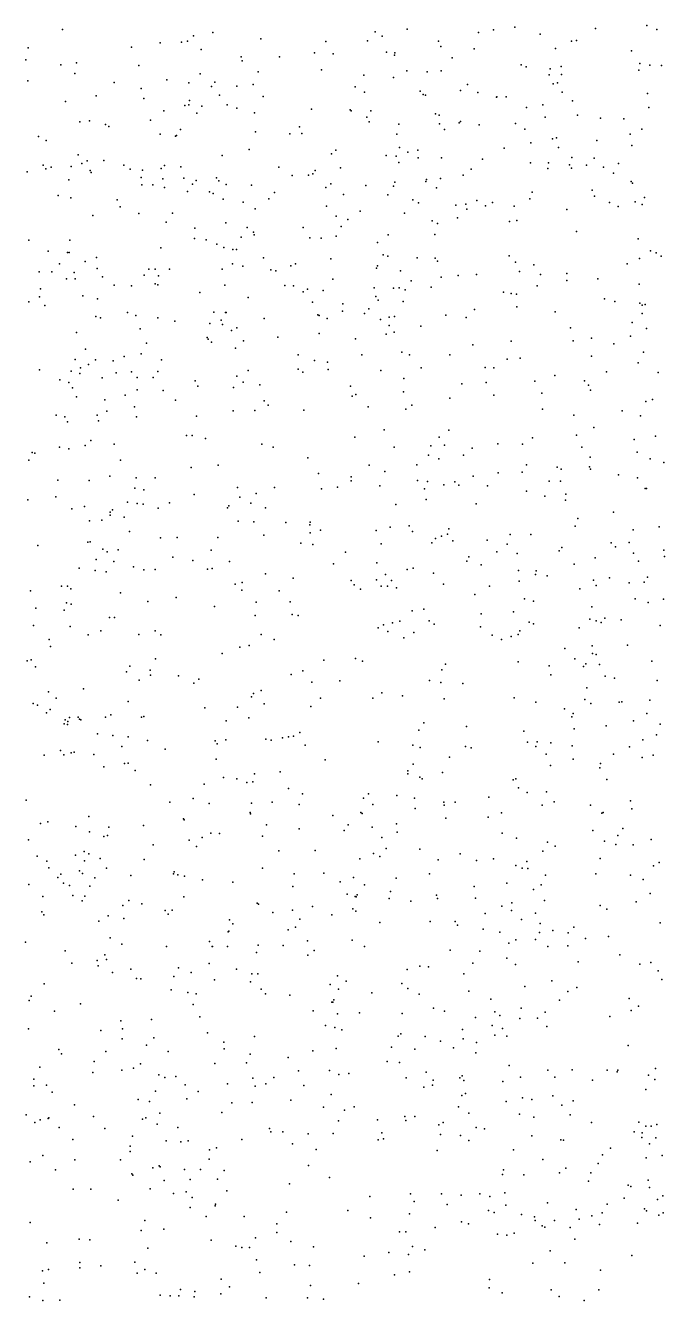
# Model space of a CAD drawing. Extents: x 2 to 99999, y 0 to 49999.
# Drawn here: x 68749 to 74995, y 7 to 12483 of the extents above; entities that cross this region are included whole.
import ezdxf

# ---------------------------------------------------------------- set-up
doc = ezdxf.new("R2010")
doc.units = 0
doc.header["$MEASUREMENT"] = 0
doc.layers.add('points', color=50, linetype='Continuous')

msp = doc.modelspace()

# ---------------------------------------------------------------- linework, layer by layer
at = {"layer": 'points', "color": 3}
for p in [(74822, 12483, 78), (69111, 12445, 30), (70392, 12381, 86), (70580, 12415, 91), (72167, 12420, 24), (72235, 12377, 3), (72480, 12448, 28), (73178, 12415, 38), (73325, 12439, 16), (73532, 12466, 96), (73781, 12398, 56), (74322, 12452, 78), (74921, 12444, 92), (68774, 12265, 36), (69784, 12272, 18), (70064, 12314, 94), (70275, 12321, 96), (70331, 12329, 23), (70467, 12248, 67), (71048, 12351, 20), (71685, 12325, 28), (72093, 12332, 17), (72786, 12329, 65), (72810, 12276, 2), (73136, 12254, 51), (73928, 12258, 72), (74087, 12331, 76), (74136, 12336, 16), (74671, 12236, 87), (68751, 12148, 26), (69249, 12117, 93), (70858, 12175, 47), (70866, 12138, 47), (71232, 12176, 94), (71575, 12216, 45), (71757, 12205, 36), (72276, 12221, 25), (72355, 12192, 75), (72358, 12215, 16), (72920, 12166, 66), (74755, 12111, 53), (69093, 12099, 51), (69230, 12014, 19), (69857, 12092, 29), (70457, 12011, 46), (71023, 12028, 49), (71641, 12050, 10), (72055, 11998, 93), (72475, 12038, 1), (72675, 12028, 83), (72812, 12040, 97), (73595, 12098, 95), (73644, 12079, 87), (73867, 11999, 15), (73877, 12058, 7), (73985, 12083, 82), (73988, 12003, 20), (74744, 12045, 66), (74850, 12094, 80), (74967, 12091, 82), (68773, 11942, 10), (69614, 11925, 47), (69881, 11866, 83), (70132, 11951, 87), (70344, 11921, 35), (70567, 11886, 1), (70598, 11929, 67), (70814, 11888, 81), (70973, 11906, 73), (71970, 11884, 8), (72347, 11974, 55), (73070, 11904, 89), (73907, 11913, 79), (73950, 11922, 88), (69139, 11738, 36), (69440, 11796, 93), (69907, 11769, 51), (70353, 11749, 59), (70645, 11801, 77), (71071, 11788, 82), (72061, 11829, 93), (72606, 11839, 67), (72635, 11809, 41), (72658, 11802, 45), (73001, 11848, 94), (73171, 11828, 70), (73352, 11780, 22), (73355, 11785, 55), (73448, 11784, 27), (73995, 11832, 98), (74096, 11745, 56), (74829, 11817, 58), (70100, 11649, 58), (70306, 11699, 92), (70344, 11708, 27), (70423, 11626, 14), (70473, 11692, 49), (70720, 11705, 69), (70816, 11675, 91), (70987, 11628, 11), (71543, 11664, 55), (71923, 11658, 70), (71931, 11647, 67), (72125, 11649, 1), (72757, 11620, 45), (72791, 11606, 56), (73647, 11679, 87), (73805, 11707, 73), (74144, 11604, 53), (74843, 11681, 74), (69281, 11540, 15), (69373, 11551, 29), (69531, 11514, 45), (69564, 11494, 4), (69971, 11555, 52), (71426, 11490, 99), (72086, 11585, 79), (72109, 11540, 40), (72398, 11518, 85), (72797, 11519, 11), (72987, 11529, 33), (73000, 11542, 62), (73184, 11512, 31), (73539, 11525, 83), (73829, 11585, 62), (74370, 11576, 96), (74596, 11569, 22), (68877, 11395, 68), (68951, 11359, 48), (70064, 11420, 21), (70214, 11401, 91), (70224, 11406, 92), (70263, 11465, 15), (70997, 11443, 58), (71333, 11423, 47), (71450, 11425, 94), (72377, 11418, 39), (72846, 11464, 29), (73629, 11467, 99), (73899, 11375, 21), (73939, 11383, 26), (74334, 11359, 57), (74660, 11418, 80), (74772, 11468, 35), (70936, 11271, 72), (71782, 11264, 40), (72404, 11290, 63), (72486, 11242, 40), (72583, 11263, 17), (73428, 11283, 69), (73689, 11335, 44), (73958, 11290, 29), (74675, 11309, 73), (68922, 11116, 57), (69264, 11218, 85), (69299, 11131, 16), (69353, 11157, 88), (69515, 11161, 85), (69709, 11115, 78), (70109, 11112, 77), (70671, 11212, 17), (71741, 11226, 6), (72273, 11210, 87), (72371, 11205, 23), (72397, 11142, 74), (72586, 11188, 64), (72815, 11188, 74), (73216, 11174, 39), (73684, 11140, 6), (73860, 11140, 74), (74067, 11119, 48), (74089, 11190, 92), (74232, 11116, 4), (74307, 11183, 13), (74545, 11133, 64), (68764, 11051, 82), (68948, 11079, 51), (69001, 11097, 33), (69195, 11103, 26), (69380, 11063, 12), (69390, 11044, 49), (69772, 11076, 6), (69881, 10997, 84), (69891, 11067, 24), (70076, 11085, 59), (70092, 10981, 89), (70268, 11101, 96), (70297, 10988, 63), (70616, 10992, 73), (71224, 11098, 63), (71355, 11014, 92), (71514, 11017, 41), (71557, 11030, 32), (71579, 11063, 55), (71827, 11090, 96), (72805, 10986, 35), (73026, 11019, 38), (73104, 11076, 98), (73855, 11083, 76), (74086, 11086, 76), (74398, 11098, 36), (74497, 11039, 38), (69172, 10972, 77), (69887, 10924, 90), (69994, 10922, 45), (70106, 10897, 65), (70333, 10859, 23), (70381, 10929, 6), (70417, 10967, 3), (70546, 10854, 37), (70639, 10962, 80), (70711, 10928, 63), (70959, 10919, 41), (71685, 10896, 10), (71733, 10932, 89), (72076, 10917, 89), (72345, 10910, 34), (72359, 10951, 70), (72662, 10957, 79), (72668, 10975, 10), (72767, 10895, 7), (74287, 10870, 78), (74670, 10956, 4), (74682, 10939, 53), (69067, 10818, 78), (69191, 10795, 21), (69646, 10777, 5), (70584, 10839, 90), (70680, 10784, 25), (70875, 10753, 23), (71129, 10786, 87), (71182, 10849, 71), (71858, 10829, 61), (72291, 10827, 76), (72535, 10777, 60), (72590, 10746, 0), (73052, 10735, 71), (73159, 10769, 83), (73314, 10750, 99), (73680, 10786, 6), (73700, 10851, 41), (74311, 10813, 22), (74458, 10750, 24), (74707, 10757, 96), (74778, 10732, 38), (74801, 10800, 29), (69407, 10625, 35), (69673, 10709, 24), (69858, 10643, 93), (70185, 10648, 71), (70993, 10689, 8), (71690, 10714, 27), (71786, 10618, 31), (72021, 10666, 85), (72455, 10645, 90), (72956, 10724, 69), (73064, 10687, 19), (73246, 10717, 41), (73524, 10715, 51), (74039, 10683, 21), (74541, 10711, 17), (70125, 10558, 29), (70403, 10498, 62), (70706, 10552, 95), (70917, 10505, 9), (71463, 10505, 95), (71833, 10516, 57), (71901, 10585, 65), (72724, 10570, 59), (72776, 10546, 84), (72972, 10600, 85), (73479, 10564, 57), (73550, 10573, 10), (68781, 10383, 15), (69182, 10381, 97), (70402, 10400, 69), (70516, 10387, 86), (70858, 10413, 38), (70978, 10460, 34), (70985, 10434, 53), (71527, 10405, 22), (71639, 10401, 45), (71784, 10421, 28), (72188, 10359, 19), (72293, 10435, 23), (72751, 10436, 78), (74135, 10467, 68), (74736, 10395, 50), (68970, 10274, 64), (69161, 10262, 95), (69175, 10262, 21), (70071, 10307, 36), (70620, 10343, 97), (70688, 10309, 75), (70777, 10290, 30), (70810, 10290, 60), (72245, 10240, 28), (74858, 10277, 54), (74915, 10258, 23), (69081, 10151, 61), (69331, 10175, 76), (69442, 10211, 74), (70772, 10150, 72), (70874, 10127, 7), (71076, 10209, 71), (71344, 10132, 50), (71387, 10149, 75), (71735, 10201, 88), (72180, 10109, 57), (72188, 10131, 70), (72291, 10227, 0), (72578, 10208, 71), (72753, 10205, 70), (72776, 10176, 22), (73478, 10230, 43), (73537, 10168, 33), (73718, 10141, 93), (74630, 10149, 1), (74750, 10203, 49), (74962, 10224, 19), (68884, 10073, 26), (69007, 10072, 85), (69149, 10005, 44), (69225, 10067, 26), (69235, 10004, 80), (69449, 10104, 19), (69501, 10024, 74), (69909, 10041, 30), (69955, 10097, 23), (70016, 10097, 67), (70048, 10033, 32), (70158, 10097, 54), (70671, 10100, 37), (71148, 10091, 11), (71197, 10081, 47), (71753, 10002, 25), (72414, 10081, 74), (72519, 9983, 96), (72811, 10020, 77), (72977, 10038, 90), (73158, 10045, 74), (73578, 10074, 58), (73784, 10045, 77), (74039, 9987, 12), (74040, 10055, 79), (74343, 10003, 87), (68896, 9905, 92), (69617, 9941, 34), (69784, 9936, 6), (70017, 9955, 8), (70042, 9944, 90), (70452, 9869, 6), (70697, 9942, 20), (71285, 9939, 17), (71368, 9934, 57), (71463, 9876, 9), (71504, 9904, 6), (71657, 9890, 34), (72157, 9915, 90), (72346, 9914, 0), (72400, 9915, 16), (72461, 9896, 76), (72715, 9923, 79), (73422, 9873, 94), (73497, 9859, 70), (73750, 9934, 62), (74747, 9950, 91), (68780, 9778, 75), (68886, 9829, 71), (68939, 9742, 73), (69308, 9838, 30), (69454, 9807, 57), (70927, 9822, 51), (71553, 9776, 31), (71852, 9759, 26), (72173, 9831, 29), (72197, 9794, 57), (72442, 9781, 82), (73547, 9855, 9), (74407, 9808, 17), (74509, 9783, 77), (74753, 9765, 33), (74777, 9745, 81), (74806, 9754, 94), (69438, 9635, 26), (69481, 9621, 46), (69745, 9674, 38), (69826, 9646, 86), (70042, 9621, 51), (70590, 9679, 65), (70703, 9674, 59), (70709, 9676, 59), (71082, 9617, 47), (71607, 9650, 60), (71621, 9646, 52), (71696, 9617, 18), (71846, 9686, 62), (72063, 9663, 41), (72105, 9709, 70), (72304, 9630, 20), (72355, 9634, 29), (72859, 9647, 23), (73055, 9625, 12), (73138, 9703, 24), (73553, 9729, 1), (73926, 9682, 80), (74777, 9664, 87), (69869, 9516, 93), (70208, 9588, 40), (70551, 9568, 34), (70662, 9599, 96), (70675, 9557, 18), (70763, 9499, 59), (70814, 9523, 6), (72220, 9606, 0), (72304, 9548, 24), (72352, 9482, 89), (72613, 9540, 82), (74077, 9524, 95), (74678, 9576, 1), (74818, 9519, 92), (69248, 9480, 34), (69932, 9375, 1), (70526, 9430, 71), (70535, 9415, 15), (70567, 9385, 63), (70881, 9398, 14), (71216, 9433, 12), (71619, 9469, 28), (71974, 9417, 83), (72275, 9462, 88), (73497, 9394, 58), (74102, 9397, 95), (74280, 9423, 69), (74499, 9367, 22), (74664, 9443, 83), (69335, 9314, 23), (69714, 9243, 58), (69880, 9270, 21), (70803, 9324, 59), (71413, 9259, 41), (72037, 9261, 85), (72427, 9286, 55), (72504, 9260, 50), (72896, 9259, 67), (73123, 9357, 72), (74280, 9246, 89), (74788, 9287, 73), (68887, 9112, 31), (69234, 9213, 83), (69288, 9132, 75), (69365, 9164, 19), (69433, 9212, 5), (69605, 9203, 99), (70078, 9212, 58), (71415, 9120, 29), (71575, 9206, 13), (71702, 9190, 80), (71708, 9118, 82), (72616, 9132, 67), (73242, 9135, 56), (73326, 9133, 46), (73458, 9217, 16), (73584, 9228, 27), (74736, 9183, 89), (69085, 9016, 3), (69174, 8988, 4), (69194, 9100, 11), (69279, 9079, 15), (69497, 9034, 59), (69635, 9085, 0), (69786, 9094, 60), (69842, 9037, 23), (69996, 9037, 84), (70041, 9097, 67), (70407, 9007, 24), (70815, 9052, 40), (70877, 8993, 3), (70926, 9106, 82), (71460, 9091, 91), (72222, 9106, 58), (72446, 9027, 97), (73251, 8990, 93), (73726, 9002, 75), (73923, 9057, 48), (74214, 9005, 1), (74427, 9093, 60), (74934, 9087, 10), (69208, 8936, 93), (69723, 8867, 95), (69839, 8918, 28), (70095, 8912, 10), (70434, 8954, 54), (70782, 8939, 16), (71040, 8968, 9), (71927, 8952, 2), (71977, 8871, 77), (72445, 8897, 28), (73013, 8975, 31), (73326, 8867, 39), (73796, 8885, 15), (74252, 8962, 61), (74273, 8913, 61), (69248, 8850, 66), (69524, 8820, 24), (69813, 8750, 87), (70215, 8817, 71), (71082, 8810, 11), (71120, 8769, 53), (71941, 8857, 86), (72099, 8750, 47), (72525, 8768, 52), (72895, 8836, 98), (74814, 8805, 69), (74878, 8824, 5), (69049, 8670, 89), (69132, 8653, 64), (69449, 8669, 90), (69463, 8613, 91), (69544, 8709, 21), (69834, 8652, 22), (70422, 8661, 50), (70780, 8713, 44), (70991, 8716, 8), (71470, 8719, 33), (72468, 8727, 32), (73803, 8727, 94), (74109, 8669, 57), (74582, 8713, 50), (74760, 8663, 74), (69161, 8605, 63), (72256, 8525, 53), (72886, 8522, 35), (74303, 8550, 45), (69333, 8372, 10), (69389, 8422, 93), (69615, 8387, 75), (70323, 8470, 23), (70377, 8471, 91), (70509, 8440, 70), (71058, 8385, 22), (71968, 8456, 42), (72710, 8371, 87), (72791, 8453, 95), (72843, 8375, 16), (73366, 8390, 32), (73607, 8387, 30), (73705, 8449, 56), (74135, 8473, 72), (74697, 8431, 63), (74907, 8465, 6), (68813, 8303, 30), (68840, 8299, 93), (69081, 8358, 67), (69173, 8339, 42), (71169, 8358, 5), (71510, 8253, 78), (72351, 8357, 54), (72687, 8277, 77), (72788, 8243, 69), (73030, 8277, 11), (73115, 8348, 46), (74188, 8355, 61), (74268, 8260, 12), (74729, 8309, 74), (74855, 8244, 35), (68783, 8231, 93), (69676, 8231, 94), (70368, 8157, 54), (70632, 8182, 72), (72107, 8179, 19), (72260, 8120, 43), (72575, 8185, 70), (73604, 8111, 92), (73647, 8185, 27), (73946, 8161, 62), (73986, 8140, 33), (74262, 8164, 27), (74273, 8141, 3), (74987, 8206, 27), (69066, 8035, 26), (69370, 8030, 46), (69572, 8074, 40), (69830, 8057, 72), (70017, 8057, 47), (71614, 8098, 86), (71931, 8028, 33), (71933, 8066, 26), (72580, 8030, 86), (72679, 8022, 21), (72838, 7989, 76), (72947, 8016, 16), (73125, 8074, 70), (73368, 8104, 29), (73868, 8024, 24), (73977, 8025, 10), (74544, 8087, 67), (74730, 8058, 42), (69046, 7870, 89), (69819, 7956, 37), (69907, 7939, 56), (70396, 7895, 82), (70821, 7963, 63), (70843, 7866, 97), (71003, 7903, 54), (71182, 7963, 91), (71643, 7949, 14), (71797, 7964, 58), (72211, 7977, 51), (72649, 7950, 87), (72983, 7984, 34), (73266, 7978, 80), (73646, 7926, 30), (73824, 7878, 38), (74031, 7898, 10), (74805, 7951, 88), (74819, 7951, 46), (68772, 7840, 40), (69203, 7754, 91), (69326, 7777, 91), (69599, 7743, 70), (69747, 7820, 43), (69839, 7807, 45), (69898, 7800, 12), (70046, 7760, 21), (70158, 7813, 45), (70722, 7763, 35), (70735, 7783, 31), (70952, 7810, 93), (71094, 7762, 25), (72369, 7795, 36), (72664, 7844, 24), (73155, 7801, 73), (74026, 7838, 32), (69376, 7637, 59), (69496, 7641, 8), (69577, 7722, 41), (69577, 7690, 52), (69714, 7671, 72), (70827, 7631, 40), (70982, 7626, 36), (71292, 7620, 53), (71531, 7622, 18), (74148, 7658, 10), (74496, 7720, 51), (69766, 7530, 88), (71080, 7495, 62), (71528, 7597, 33), (71530, 7519, 93), (71633, 7544, 84), (72177, 7540, 22), (72315, 7575, 81), (72499, 7587, 55), (72531, 7531, 87), (72875, 7506, 12), (72886, 7557, 99), (73487, 7502, 33), (73688, 7503, 55), (74122, 7585, 27), (74689, 7549, 70), (74942, 7576, 24), (68871, 7394, 7), (69359, 7426, 94), (69380, 7430, 36), (70068, 7469, 36), (70233, 7474, 63), (70629, 7473, 85), (71440, 7417, 68), (71558, 7404, 34), (72227, 7410, 42), (72720, 7422, 65), (72755, 7462, 74), (72816, 7486, 71), (72927, 7440, 80), (73261, 7448, 81), (73457, 7408, 92), (73990, 7375, 23), (74475, 7421, 4), (74515, 7382, 71), (74650, 7424, 17), (69439, 7257, 98), (69504, 7357, 84), (69547, 7332, 70), (69613, 7238, 56), (69655, 7353, 90), (70188, 7280, 25), (70384, 7246, 76), (70565, 7349, 80), (70743, 7239, 68), (71878, 7328, 42), (73064, 7242, 37), (73082, 7284, 81), (73357, 7334, 27), (73556, 7316, 68), (73965, 7343, 17), (74317, 7273, 85), (74691, 7321, 38), (74741, 7242, 86), (74988, 7350, 50), (74995, 7288, 13), (69272, 7173, 36), (69431, 7151, 87), (69538, 7137, 47), (69803, 7187, 32), (69904, 7157, 41), (70015, 7161, 18), (70527, 7163, 89), (70573, 7170, 56), (71096, 7116, 25), (71758, 7214, 23), (72184, 7226, 66), (72480, 7161, 84), (72537, 7173, 44), (72736, 7124, 74), (73204, 7205, 46), (73568, 7151, 3), (73742, 7145, 55), (74112, 7211, 1), (69101, 6998, 42), (69160, 6998, 16), (70798, 7017, 73), (70868, 7032, 5), (71365, 7074, 96), (71933, 7053, 49), (71960, 7011, 69), (72181, 7058, 33), (72224, 6998, 59), (72269, 7109, 61), (72286, 6997, 36), (72326, 7053, 7), (72836, 7017, 12), (73285, 6997, 30), (73575, 7045, 60), (73735, 7111, 21), (73847, 7096, 71), (74302, 7055, 42), (74327, 7003, 55), (74458, 7078, 49), (74651, 7030, 78), (74795, 7036, 70), (74828, 7085, 26), (68799, 6952, 64), (69191, 6971, 11), (69677, 6931, 79), (70222, 6884, 60), (70864, 6958, 6), (71229, 6950, 95), (72022, 6967, 69), (72375, 6979, 85), (73140, 6914, 25), (73626, 6873, 41), (74167, 6970, 96), (74707, 6874, 15), (74986, 6870, 2), (68850, 6781, 36), (69128, 6760, 62), (69149, 6832, 87), (69196, 6820, 62), (69944, 6848, 24), (70595, 6796, 22), (71005, 6840, 66), (71336, 6843, 50), (72529, 6754, 92), (72641, 6773, 32), (73518, 6745, 13), (73716, 6851, 71), (74283, 6795, 55), (74835, 6837, 97), (69571, 6690, 29), (69620, 6691, 51), (70994, 6708, 40), (71355, 6719, 66), (71414, 6709, 52), (72248, 6618, 25), (72336, 6639, 87), (72407, 6654, 21), (72694, 6656, 14), (72742, 6626, 1), (73202, 6725, 67), (73673, 6643, 3), (73716, 6627, 73), (74265, 6675, 12), (74327, 6657, 76), (74375, 6642, 65), (74411, 6683, 72), (74571, 6668, 16), (68826, 6611, 46), (69184, 6603, 54), (69362, 6520, 2), (69485, 6560, 72), (69856, 6523, 91), (70016, 6560, 16), (70072, 6520, 91), (71052, 6524, 46), (72196, 6589, 17), (72291, 6553, 6), (72447, 6490, 79), (72544, 6542, 25), (73197, 6597, 9), (73310, 6517, 97), (73495, 6505, 17), (73566, 6524, 94), (73582, 6558, 87), (74161, 6589, 7), (74951, 6611, 47), (68979, 6476, 33), (68992, 6405, 34), (70843, 6401, 52), (70935, 6415, 89), (71180, 6473, 100), (73403, 6474, 80), (74022, 6388, 18), (74287, 6414, 36), (74634, 6419, 88), (68764, 6267, 2), (68805, 6277, 2), (70019, 6285, 69), (70671, 6338, 66), (71665, 6271, 85), (71973, 6289, 50), (72043, 6264, 55), (73566, 6255, 2), (74120, 6284, 67), (74290, 6337, 52), (74327, 6327, 79), (74872, 6262, 5), (68847, 6208, 1), (69737, 6158, 30), (69768, 6213, 18), (69966, 6175, 91), (69972, 6124, 98), (70243, 6118, 71), (71346, 6133, 0), (71461, 6167, 54), (72820, 6179, 99), (72853, 6233, 90), (73867, 6217, 15), (73883, 6130, 60), (74203, 6210, 52), (74225, 6235, 22), (74359, 6231, 76), (74415, 6117, 75), (69315, 5992, 70), (69860, 6078, 33), (70393, 6047, 8), (70442, 6087, 90), (71547, 6058, 50), (71822, 6071, 69), (72699, 6072, 90), (72810, 6053, 24), (73025, 6045, 70), (74236, 6002, 49), (74506, 6095, 93), (74924, 6073, 48), (68973, 5964, 14), (69049, 5899, 18), (69753, 5868, 24), (70959, 5914, 38), (70979, 5945, 89), (71051, 5974, 59), (71633, 5901, 57), (72145, 5901, 83), (72233, 5953, 12), (72434, 5924, 51), (72842, 5895, 76), (73527, 5903, 12), (74215, 5886, 88), (74579, 5865, 5), (74853, 5880, 94), (68825, 5848, 9), (68865, 5833, 58), (68955, 5756, 67), (68991, 5790, 2), (70502, 5807, 78), (70820, 5813, 39), (71081, 5845, 86), (71538, 5819, 29), (73738, 5863, 51), (74016, 5797, 48), (74101, 5749, 63), (74275, 5849, 78), (74551, 5861, 18), (74823, 5751, 15), (69126, 5649, 5), (69137, 5689, 67), (69158, 5642, 49), (69163, 5673, 15), (69178, 5710, 22), (69263, 5714, 45), (69278, 5695, 26), (69290, 5689, 34), (69530, 5713, 31), (69582, 5737, 3), (69883, 5713, 77), (69906, 5721, 84), (70709, 5678, 75), (70931, 5707, 35), (72642, 5658, 11), (73058, 5622, 14), (74088, 5719, 68), (74426, 5631, 86), (74693, 5680, 10), (74952, 5647, 50), (69453, 5550, 54), (69603, 5534, 33), (69753, 5521, 14), (70708, 5492, 50), (71097, 5498, 64), (71261, 5511, 90), (71321, 5523, 14), (71368, 5530, 68), (71432, 5563, 40), (72594, 5588, 24), (73620, 5576, 38), (74111, 5602, 61), (74782, 5492, 66), (74916, 5543, 51), (69092, 5389, 66), (69226, 5373, 34), (69691, 5426, 99), (69940, 5487, 59), (70114, 5400, 22), (70603, 5483, 59), (70622, 5453, 36), (71149, 5489, 36), (71482, 5440, 55), (72196, 5474, 65), (72535, 5440, 20), (72607, 5418, 75), (73050, 5429, 48), (73105, 5413, 19), (73657, 5471, 41), (73736, 5427, 97), (73749, 5474, 27), (73884, 5465, 50), (74093, 5433, 55), (74654, 5423, 70), (68932, 5344, 63), (69124, 5345, 93), (69195, 5364, 50), (69418, 5349, 59), (69716, 5262, 90), (69754, 5263, 78), (70612, 5302, 3), (71677, 5297, 39), (72537, 5256, 25), (72894, 5324, 64), (73837, 5353, 75), (73881, 5243, 71), (74101, 5303, 97), (74370, 5260, 44), (74498, 5354, 67), (74776, 5319, 68), (74883, 5343, 8), (69513, 5227, 24), (69820, 5193, 89), (70683, 5124, 7), (70988, 5161, 16), (71237, 5181, 58), (72487, 5189, 83), (72487, 5160, 5), (72602, 5128, 32), (72826, 5173, 98), (74363, 5220, 88), (69970, 5053, 60), (70495, 5058, 84), (70813, 5110, 38), (70912, 5075, 3), (70970, 5083, 47), (71321, 5017, 75), (72625, 5110, 31), (73516, 5102, 34), (73542, 5112, 27), (73568, 5022, 75), (74432, 5105, 12), (68756, 4903, 45), (70159, 4884, 22), (70388, 4919, 91), (70543, 4871, 28), (70959, 4872, 27), (71160, 4882, 69), (71455, 4966, 56), (72052, 4922, 21), (72101, 4965, 58), (72378, 4948, 76), (72550, 4923, 71), (72837, 4884, 73), (72949, 4883, 15), (73278, 4933, 57), (73652, 4977, 39), (73843, 4985, 44), (73917, 4885, 18), (74662, 4897, 23), (69369, 4744, 34), (70946, 4781, 65), (70947, 4769, 50), (71425, 4859, 93), (71752, 4751, 17), (72027, 4781, 42), (72039, 4771, 22), (72145, 4859, 6), (72559, 4820, 90), (72842, 4854, 68), (73402, 4779, 81), (73798, 4855, 65), (74270, 4853, 50), (74383, 4776, 94), (74397, 4783, 26), (74677, 4819, 44), (68894, 4674, 27), (68968, 4690, 96), (69242, 4645, 97), (69562, 4639, 38), (69902, 4654, 36), (70293, 4719, 25), (70300, 4711, 39), (71105, 4662, 24), (71425, 4621, 69), (71903, 4662, 37), (72137, 4637, 65), (72376, 4672, 57), (72857, 4727, 16), (73271, 4737, 16), (74589, 4625, 48), (68777, 4513, 59), (69376, 4591, 14), (69514, 4548, 58), (69551, 4558, 59), (70349, 4512, 73), (70477, 4538, 28), (70560, 4579, 36), (70644, 4575, 4), (71064, 4551, 72), (71863, 4606, 62), (72232, 4538, 85), (72382, 4589, 75), (73408, 4581, 79), (73549, 4530, 68), (73851, 4493, 80), (74293, 4607, 80), (74409, 4502, 91), (74540, 4557, 71), (74866, 4517, 63), (69321, 4401, 6), (69369, 4378, 23), (69996, 4464, 67), (70420, 4448, 30), (71226, 4406, 16), (71580, 4411, 24), (72150, 4381, 24), (72274, 4431, 8), (72603, 4424, 87), (72998, 4378, 2), (73807, 4402, 63), (73926, 4451, 45), (74519, 4467, 29), (74687, 4465, 59), (68862, 4356, 42), (68958, 4307, 100), (69237, 4364, 39), (69327, 4310, 16), (69479, 4333, 95), (69910, 4321, 88), (72016, 4328, 79), (72211, 4350, 54), (72783, 4317, 29), (73156, 4313, 38), (73325, 4327, 66), (73541, 4264, 77), (73648, 4301, 45), (74366, 4332, 74), (74889, 4259, 76), (74942, 4293, 27), (68978, 4240, 79), (69064, 4147, 67), (69095, 4177, 84), (69277, 4212, 7), (69306, 4186, 57), (69426, 4142, 59), (69541, 4238, 74), (69780, 4166, 78), (70195, 4181, 67), (70201, 4200, 47), (70237, 4171, 64), (70304, 4159, 93), (70479, 4124, 22), (71065, 4237, 74), (71375, 4182, 61), (71664, 4188, 6), (71955, 4147, 5), (72371, 4138, 34), (72699, 4182, 27), (73605, 4236, 64), (73660, 4235, 36), (73831, 4168, 48), (74325, 4181, 46), (74663, 4169, 46), (74787, 4126, 64), (68783, 4076, 37), (69120, 4089, 74), (69180, 4068, 75), (69377, 4060, 46), (70775, 4099, 19), (71362, 4058, 32), (71825, 4104, 68), (72063, 4074, 41), (72317, 4010, 4), (73134, 4058, 81), (73454, 4091, 94), (73714, 4027, 95), (73788, 4073, 92), (68918, 3961, 29), (69210, 3969, 87), (69302, 3916, 81), (69330, 3964, 6), (69699, 3873, 40), (69758, 3919, 71), (69886, 3889, 24), (70296, 3957, 69), (71014, 3896, 42), (71026, 3885, 97), (71892, 3984, 33), (71970, 3959, 10), (71982, 3957, 8), (71990, 3977, 69), (72303, 3939, 37), (72517, 3915, 7), (72766, 3974, 6), (72775, 3939, 77), (73149, 3945, 32), (73503, 3898, 73), (73822, 3922, 52), (74366, 3873, 37), (74717, 3908, 83), (74855, 3989, 31), (68909, 3809, 95), (68927, 3782, 60), (69557, 3772, 15), (69709, 3746, 55), (70115, 3824, 63), (70143, 3787, 49), (70183, 3827, 31), (71167, 3802, 11), (71360, 3826, 59), (71555, 3862, 31), (71742, 3779, 46), (71948, 3840, 84), (71977, 3817, 13), (73242, 3793, 27), (73404, 3865, 72), (73500, 3822, 50), (73735, 3796, 26), (74430, 3835, 52), (69466, 3718, 31), (70735, 3619, 40), (70742, 3731, 73), (70777, 3692, 14), (71315, 3632, 1), (71389, 3661, 28), (71429, 3737, 88), (72213, 3706, 51), (72703, 3715, 25), (72949, 3714, 69), (72970, 3680, 39), (73224, 3641, 26), (73597, 3734, 15), (73780, 3694, 77), (73902, 3627, 37), (74110, 3660, 9), (74951, 3701, 26), (68749, 3513, 11), (69575, 3556, 45), (70546, 3520, 84), (70731, 3614, 85), (71506, 3526, 95), (71941, 3533, 17), (73385, 3610, 59), (73474, 3504, 24), (73542, 3535, 38), (73733, 3539, 55), (73772, 3606, 51), (74052, 3603, 50), (74222, 3549, 60), (74449, 3569, 27), (69136, 3428, 77), (69523, 3390, 48), (69689, 3493, 50), (70127, 3469, 80), (70575, 3471, 81), (70576, 3472, 40), (70722, 3469, 1), (71007, 3412, 49), (71022, 3484, 84), (71268, 3480, 53), (71508, 3387, 5), (71572, 3430, 99), (72061, 3472, 74), (72901, 3436, 32), (73190, 3424, 27), (73854, 3471, 44), (74051, 3478, 55), (74558, 3389, 60), (69202, 3309, 63), (69448, 3334, 77), (69458, 3282, 63), (69541, 3344, 21), (69780, 3250, 30), (70246, 3263, 81), (70545, 3304, 80), (70811, 3250, 74), (72603, 3277, 94), (72687, 3271, 13), (73123, 3309, 36), (73455, 3357, 95), (73538, 3294, 45), (74151, 3321, 39), (74753, 3297, 28), (74860, 3313, 89), (69600, 3217, 65), (69834, 3159, 47), (69876, 3154, 95), (70200, 3176, 48), (70367, 3216, 71), (70596, 3144, 63), (70947, 3124, 31), (70962, 3204, 13), (71020, 3204, 93), (71800, 3182, 54), (71884, 3130, 10), (72480, 3244, 94), (73033, 3202, 5), (73892, 3134, 77), (74933, 3232, 90), (74968, 3147, 60), (68931, 3105, 100), (70172, 3047, 61), (70335, 3020, 63), (70418, 3006, 67), (71054, 3052, 22), (71095, 3006, 18), (71334, 2994, 1), (71728, 3099, 56), (71810, 3052, 42), (72133, 3018, 12), (72426, 3109, 65), (72485, 3061, 42), (72596, 3003, 90), (73081, 3032, 61), (73629, 3079, 26), (74050, 3030, 75), (74138, 3070, 23), (68786, 2943, 53), (68804, 2985, 79), (69285, 2910, 85), (70387, 2904, 82), (71743, 2926, 36), (71752, 2926, 41), (71763, 2949, 58), (73298, 2954, 22), (73968, 2944, 55), (74649, 2962, 14), (74740, 2886, 64), (69032, 2838, 23), (69982, 2757, 61), (70452, 2781, 26), (71560, 2842, 57), (71797, 2813, 53), (72014, 2823, 69), (72432, 2815, 68), (72736, 2867, 7), (72846, 2837, 5), (73148, 2777, 51), (73337, 2832, 5), (73385, 2794, 76), (73581, 2767, 60), (73595, 2866, 92), (73755, 2768, 97), (73830, 2829, 31), (74462, 2784, 33), (74668, 2844, 33), (68777, 2664, 42), (69484, 2647, 32), (69682, 2744, 64), (69696, 2664, 95), (70528, 2627, 2), (71680, 2697, 72), (71772, 2677, 46), (71841, 2655, 67), (73022, 2659, 86), (73309, 2698, 91), (73412, 2668, 46), (73844, 2687, 55), (69694, 2566, 74), (69933, 2504, 19), (70003, 2577, 53), (70688, 2534, 28), (70986, 2589, 17), (72392, 2593, 64), (72419, 2617, 27), (72655, 2589, 12), (72807, 2543, 21), (73026, 2568, 63), (73158, 2532, 16), (73338, 2604, 7), (73455, 2593, 56), (74641, 2503, 25), (69074, 2464, 86), (69100, 2421, 69), (69535, 2442, 6), (70143, 2443, 73), (70690, 2468, 30), (70945, 2417, 1), (71318, 2384, 99), (71556, 2450, 79), (71784, 2472, 63), (72328, 2486, 55), (72553, 2466, 85), (72932, 2480, 80), (73151, 2429, 62), (68889, 2291, 94), (69419, 2344, 97), (69689, 2261, 48), (69804, 2281, 91), (69873, 2321, 20), (70599, 2326, 54), (70909, 2331, 76), (71416, 2253, 74), (71721, 2258, 82), (72284, 2345, 92), (72406, 2334, 55), (73478, 2306, 63), (73855, 2262, 46), (74094, 2263, 63), (74435, 2259, 91), (74539, 2260, 72), (74908, 2278, 71), (68832, 2173, 19), (69407, 2239, 98), (70051, 2214, 35), (70112, 2188, 25), (70218, 2199, 11), (70724, 2128, 43), (70971, 2182, 47), (71098, 2128, 64), (71176, 2190, 48), (71811, 2218, 86), (71908, 2228, 23), (72471, 2186, 18), (72665, 2240, 96), (72733, 2162, 41), (72995, 2186, 12), (73016, 2204, 63), (73032, 2158, 87), (73414, 2151, 100), (73587, 2192, 33), (73922, 2193, 69), (74292, 2164, 1), (74532, 2243, 7), (74837, 2211, 54), (74899, 2168, 56), (68831, 2107, 87), (68954, 2114, 95), (69008, 2045, 57), (70020, 2054, 48), (70310, 2116, 6), (70437, 2051, 29), (70995, 2104, 59), (71470, 2111, 53), (71737, 2022, 31), (72644, 2095, 20), (72727, 2115, 36), (73014, 2012, 4), (73051, 2031, 38), (73905, 2009, 53), (74814, 2072, 90), (69227, 1922, 52), (69849, 1973, 94), (69961, 1953, 50), (70326, 1981, 24), (70767, 1942, 86), (70963, 1943, 9), (71342, 1967, 29), (71661, 1897, 90), (71961, 1901, 24), (72982, 1902, 63), (73447, 1955, 5), (73607, 1990, 34), (73698, 1973, 6), (73991, 1919, 3), (74103, 1961, 62), (68754, 1822, 1), (68839, 1748, 23), (68893, 1774, 11), (68969, 1787, 43), (68978, 1793, 57), (69415, 1806, 72), (69892, 1780, 44), (69926, 1795, 51), (70061, 1840, 35), (70669, 1847, 56), (71808, 1764, 16), (71868, 1870, 57), (72191, 1776, 75), (72457, 1807, 4), (72466, 1768, 83), (72556, 1808, 36), (72833, 1748, 3), (73082, 1840, 21), (73578, 1831, 25), (73718, 1802, 18), (74073, 1823, 14), (74282, 1747, 27), (74745, 1751, 93), (69079, 1698, 14), (69523, 1691, 7), (70035, 1732, 98), (70239, 1699, 0), (71135, 1689, 75), (71148, 1656, 59), (71264, 1656, 26), (71511, 1639, 83), (71756, 1642, 21), (72232, 1648, 94), (72788, 1724, 94), (72804, 1632, 92), (73154, 1699, 3), (73235, 1687, 34), (74700, 1658, 4), (74775, 1646, 24), (74811, 1713, 70), (74866, 1713, 70), (74919, 1730, 72), (69212, 1583, 78), (69771, 1517, 45), (69794, 1615, 93), (70125, 1568, 29), (70267, 1560, 30), (70340, 1570, 31), (70615, 1499, 48), (70864, 1582, 41), (71358, 1541, 63), (72197, 1578, 23), (72248, 1589, 3), (73001, 1620, 64), (73082, 1572, 70), (73697, 1617, 34), (73983, 1579, 82), (74008, 1575, 46), (74466, 1498, 53), (74772, 1600, 36), (74849, 1539, 75), (74909, 1599, 73), (68917, 1424, 9), (69232, 1383, 92), (69677, 1382, 95), (69773, 1465, 31), (70545, 1390, 38), (70549, 1482, 43), (71589, 1483, 12), (72773, 1474, 82), (73518, 1481, 28), (73806, 1386, 21), (74390, 1431, 36), (74817, 1402, 27), (74971, 1427, 40), (68796, 1363, 75), (69041, 1284, 93), (69995, 1304, 58), (70057, 1324, 66), (70065, 1313, 52), (70303, 1290, 58), (70460, 1290, 4), (70690, 1278, 54), (71515, 1326, 69), (73420, 1286, 10), (73967, 1256, 94), (74031, 1303, 19), (74274, 1256, 38), (74346, 1346, 79), (69787, 1247, 45), (69799, 1232, 63), (70104, 1180, 56), (70359, 1192, 86), (70626, 1194, 86), (71331, 1149, 95), (71721, 1209, 9), (73412, 1241, 78), (73621, 1236, 97), (74252, 1175, 86), (74641, 1136, 8), (74835, 1185, 70), (69214, 1096, 16), (69389, 1096, 21), (69968, 1100, 63), (70197, 1054, 62), (70318, 1069, 86), (70378, 1014, 6), (70716, 1081, 96), (72115, 1025, 10), (72512, 1050, 14), (72815, 1051, 75), (73006, 1038, 39), (73191, 1049, 56), (73287, 1023, 49), (73434, 1061, 27), (74600, 1008, 78), (74667, 1123, 40), (74848, 1113, 4), (74977, 1031, 25), (69655, 988, 96), (70359, 918, 43), (70602, 934, 6), (70606, 950, 43), (71898, 888, 36), (72548, 975, 20), (72870, 947, 99), (73274, 886, 74), (73444, 940, 46), (73850, 962, 16), (74133, 897, 64), (74433, 950, 27), (74800, 902, 20), (74818, 885, 21), (74927, 996, 53), (68796, 771, 41), (69914, 788, 77), (70516, 829, 18), (70887, 828, 57), (71206, 758, 17), (71299, 870, 12), (72121, 815, 74), (72503, 855, 27), (73011, 777, 2), (73079, 757, 10), (73331, 868, 56), (73598, 849, 4), (73725, 825, 33), (73730, 789, 70), (73921, 790, 27), (74162, 801, 57), (74284, 836, 2), (74359, 751, 58), (74387, 865, 3), (74732, 762, 59), (74940, 843, 2), (74982, 865, 28), (69881, 693, 33), (70100, 705, 77), (71206, 673, 22), (72403, 677, 63), (72467, 678, 46), (72753, 720, 57), (73363, 656, 76), (73455, 647, 55), (73527, 665, 96), (73798, 738, 58), (73824, 725, 47), (74073, 720, 3), (68957, 570, 49), (69274, 607, 1), (69378, 599, 29), (69946, 520, 14), (70564, 598, 9), (70804, 537, 66), (70863, 526, 42), (70939, 524, 20), (70998, 619, 47), (71344, 584, 28), (71564, 531, 55), (72531, 534, 16), (72653, 501, 17), (74118, 608, 21), (69280, 379, 72), (69817, 383, 38), (71008, 404, 41), (72060, 439, 72), (72299, 476, 28), (72494, 456, 7), (73877, 491, 55), (74020, 376, 44), (74675, 448, 78), (68915, 296, 73), (68973, 310, 28), (69281, 327, 33), (69484, 345, 90), (69842, 273, 91), (69914, 310, 19), (70026, 274, 20), (71040, 281, 94), (71377, 354, 49), (71524, 348, 14), (72355, 257, 8), (72501, 288, 4), (73709, 373, 91), (74368, 303, 87), (68929, 177, 81), (70662, 214, 95), (70744, 141, 91), (71535, 153, 57), (72003, 173, 55), (73281, 131, 63), (73284, 211, 41), (68788, 41, 74), (68919, 7, 38), (69085, 10, 88), (70066, 59, 90), (70162, 52, 17), (70249, 52, 42), (70263, 114, 94), (70396, 42, 93), (70404, 93, 77), (70658, 72, 52), (71101, 34, 51), (71506, 32, 69), (71662, 21, 33), (73408, 83, 47), (73887, 112, 98), (73966, 46, 39), (74209, 7, 72), (74354, 111, 39)]:
    msp.add_point(p, dxfattribs=at)

doc.saveas('drawing.dxf')
